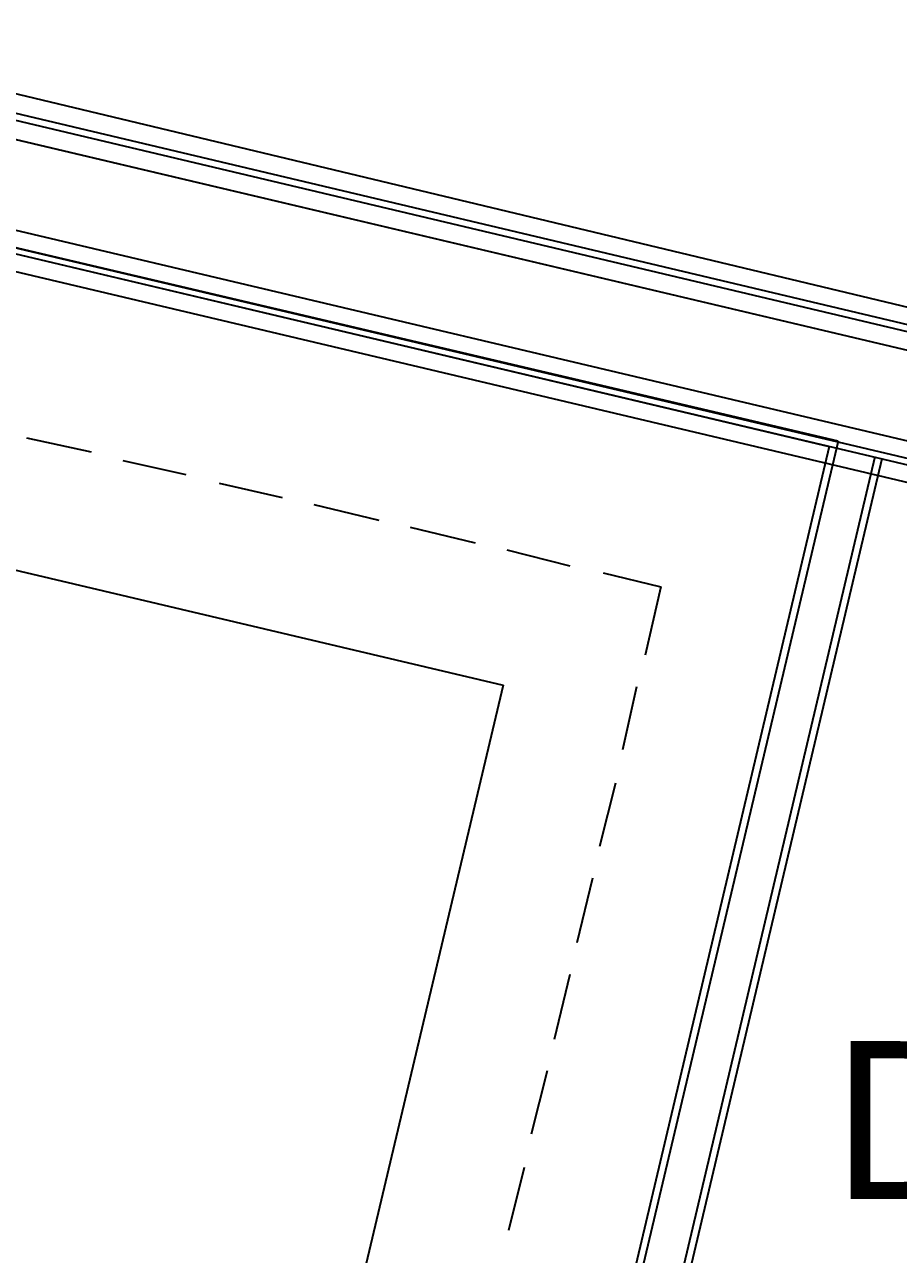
# Model space of a CAD drawing. Header units: feet. Extents: x -84 to 198, y -22 to 181.
# Drawn here: x 115.65 to 122.3, y 105.36 to 114.7 of the extents above; entities that cross this region are included whole.
import ezdxf
from ezdxf.enums import TextEntityAlignment as Align

# ---------------------------------------------------------------- set-up
doc = ezdxf.new("R2010")
doc.units = ezdxf.units.FT
for name, color, linetype in [('A-AREA-UNIDAD', 30, 'CONTINUOUS'), ('A-LINEA', 7, 'CONTINUOUS'), ('A-NOMBRE-ESPACIO', 2, 'CONTINUOUS')]:
    doc.layers.add(name, color=color, linetype=linetype)

msp = doc.modelspace()

# ---------------------------------------------------------------- linework, layer by layer
at = {"layer": 'A-AREA-UNIDAD'}
for points in [[(88, 128.2844), (94.848, 126.6844), (94.928, 125.6533), (94.72, 124.8889), (98.688, 124.0178), (98.88, 125.4578), (99.872, 125.4933), (100.032, 124.0533), (99.68, 123.6444), (99.36, 123.6444), (99.36, 122.9333), (98.96, 122.8978), (97.952, 118.3289), (100.08, 117.9733), (100.192, 117.8133), (106.752, 116.2489), (106.752, 115.7689), (106.912, 115.8933), (114.4, 114.0978), (115.488, 114.2044), (123.28, 112.3378), (124.288, 112.3378), (124.352, 111.8933), (135.968, 109.1733)], [(135.76, 108.4089), (135.328, 106.4178), (135.12, 106.1689), (134.112, 106.3644), (133.888, 106.8089), (133.632, 106.4889), (130.592, 107.2178), (130.432, 107.4489), (130.912, 109.4044), (129.84, 109.4578), (114.64, 113.0489), (114.128, 111.0044), (112.128, 111.1644), (111.168, 106.9689), (110.912, 106.9333), (110.848, 105.6533), (109.792, 101.4044), (108.8, 101.4044), (103.712, 102.5778), (103.648, 102.8444), (96.512, 104.5333), (95.52, 100.5689), (94.448, 100.5689), (92.192, 101.0489)]]:
    msp.add_lwpolyline(points, dxfattribs=at)
at = {"layer": 'A-LINEA'}
for p, q in [((97.7467, 118.2578), (123.4133, 112.1778)), ((123.4, 112.1244), (97.6933, 118.2178)), ((114.5733, 114.0711), (131.1067, 110.1644)), ((114.5733, 114.0711), (127.1067, 111.1111)), ((114.4133, 113.4178), (130.96, 109.5111)), ((121.84, 111.5378), (114.52, 113.2578)), ((130.7867, 109.4178), (114.52, 113.2578)), ((114.56, 113.2044), (121.7733, 111.4978)), ((114.56, 113.2044), (130.7333, 109.3778)), ((115.6667, 111.5644), (116.16, 111.4578)), ((121.84, 111.5378), (118.96, 99.3778)), ((121.7733, 111.4978), (118.92, 99.4444)), ((116.4, 111.3911), (116.88, 111.2844)), ((122.12, 111.4178), (119.1867, 99.0178)), ((122.1733, 111.4044), (119.2267, 98.9511)), ((117.1333, 111.2178), (117.6133, 111.1111)), ((117.8533, 111.0578), (118.3467, 110.9378)), ((114.0267, 110.9244), (119.2933, 109.6844)), ((118.5867, 110.8844), (119.08, 110.7644)), ((119.32, 110.7111), (119.8, 110.5911)), ((120.0533, 110.5378), (120.4933, 110.4311)), ((120.4933, 110.4311), (120.3733, 109.9111)), ((119.2933, 109.6844), (116.9733, 99.8978)), ((120.3067, 109.6711), (120.2, 109.1911)), ((120.1467, 108.9378), (120.0267, 108.4578)), ((119.9733, 108.2178), (119.8533, 107.7244)), ((119.8, 107.4844), (119.68, 106.9911)), ((119.6267, 106.7511), (119.5067, 106.2711)), ((119.4533, 106.0178), (119.3333, 105.5378))]:
    msp.add_line(p, q, dxfattribs=at)

# ---------------------------------------------------------------- texts
at = {"layer": 'A-NOMBRE-ESPACIO'}
msp.add_text('Dorm. principal', height=1.2, dxfattribs=at).set_placement((127.2, 105.7778), align=Align.CENTER)

doc.saveas('drawing.dxf')
